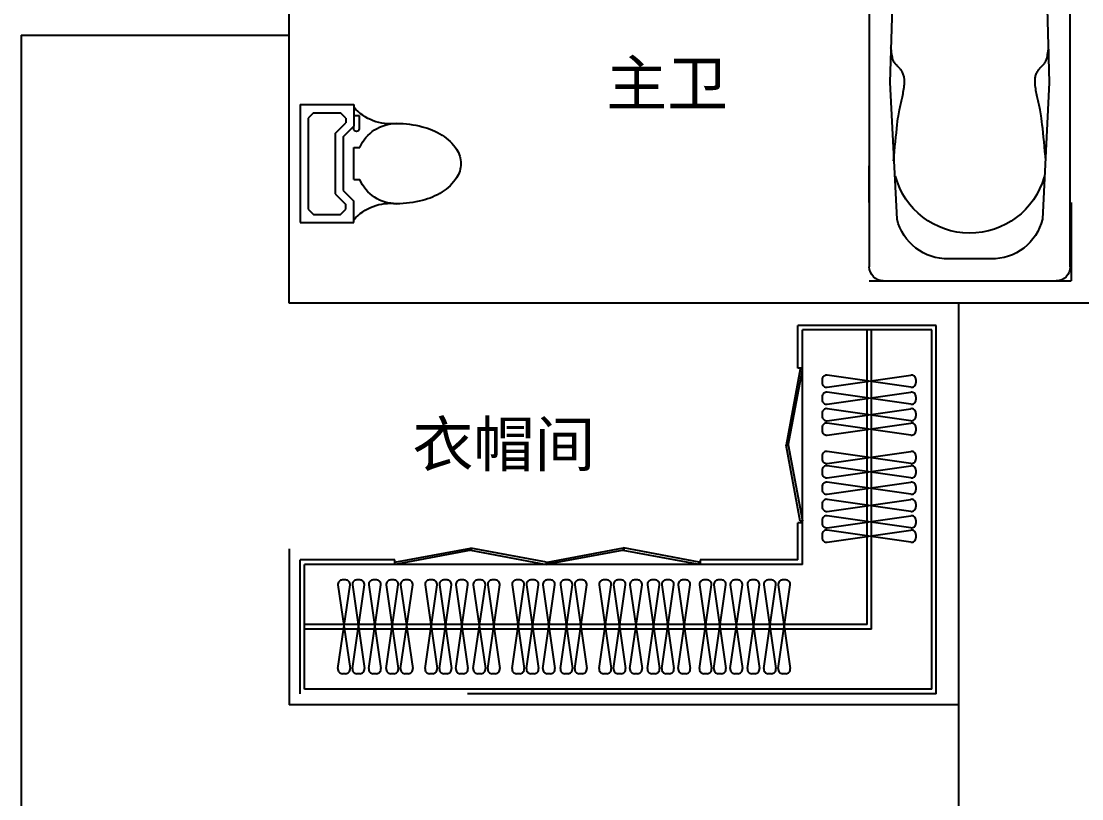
# Model space of a CAD drawing. Extents: x 3694 to 117786, y 20013 to 108631.
# Drawn here: x 84410 to 89162, y 30901 to 34384 of the extents above; entities that cross this region are included whole.
import ezdxf

# ---------------------------------------------------------------- set-up
doc = ezdxf.new("R2010")
doc.units = 0
doc.header["$LTSCALE"] = 1000
doc.header["$MEASUREMENT"] = 0
doc.linetypes.add('ACAD_ISO04W100', pattern=[30, 24, -3, 0, -3])
for name, color, linetype in [('DOTE', 1, 'ACAD_ISO04W100'), ('PUB_TEXT', 7, 'Continuous'), ('家具', 253, 'Continuous'), ('看线', 150, 'Continuous')]:
    doc.layers.add(name, color=color, linetype=linetype)
doc.styles.get("Standard").update_dxf_attribs({"font": 'gbenor.shx', "bigfont": 'gbcbig.shx'})

# ---------------------------------------------------------------- blocks, each defined once
blk = doc.blocks.new('yg2')
at = {"layer": '家具'}
for p, q in [((0, 0), (-1650.000000005457, -1.717853592708707e-07)), ((-3.725290298461914e-09, 0), (0.001118976622819901, -2100.002138435841)), ((-1650.000000005457, -1.717853592708707e-07), (-1650.000000003536, -620.0000001717708)), ((-20.00000000371801, -20.00000000001455), (-1630.000000005391, -20.00000000013097)), ((-1630.000000005391, -20.00000000013097), (-1630.000000003602, -600.0000001696317)), ((-20.00000000371801, -20.00000000001455), (-19.99850078918462, -2830.000000170083)), ((-289.9998533381622, -290), (-1630.000000004558, -290.000000000131)), ((-309.9998424743244, -310), (-1630.000000004493, -310.0000000001455)), ((-579.832163170784, -600.0000000622094), (-1630.000000003602, -600.0000001696317)), ((-1458.52616079861, -600.0000001564331), (-1458.526160796471, -620.0000001564331)), ((-765.2090787194247, -600.0000000821019), (-765.209078717282, -620.0000000820874)), ((-579.832163170784, -600.0000000622094), (-579.8309790086423, -2830.000000170083)), ((-1458.526160796475, -620.0000001564476), (-1650.000000003536, -620.0000001717708)), ((-599.8321523069062, -620.0000000643631), (-765.2090787172783, -620.0000000820874)), ((-599.8321523069062, -620.0000000643631), (-599.8319143349472, -1058.097733057089)), ((-599.8319143349472, -1058.097733057089), (-579.8319143349581, -1058.097722193212)), ((-599.8321611635147, -2425.832954406738), (-599.8309790011917, -2850.000000170083)), ((-579.8320979848504, -2425.832954406738), (-599.8321611635147, -2425.832954406738)), ((-579.7369512658988, -2850.000000170083), (-599.8309790011917, -2850.000000170083)), ((-19.99850078918462, -2830.000000170083), (-579.8309790086423, -2830.000000170083)), ((0.1690209913576837, -2850.000000170083), (-579.8309790086423, -2850.000000170083))]:
    blk.add_line(p, q, dxfattribs=at)
at = {"layer": '家具', "color": 8}
for p, q in [((-1407.480638759102, -91.05821195882163), (-1393.167961289997, -91.05821195882163)), ((-1330.86098576885, -91.05821195882163), (-1316.548308303471, -91.05821195882163)), ((-1257.270294399823, -91.05821195882163), (-1242.957616934444, -91.05821195882163)), ((-1192.878587676103, -91.05821195882163), (-1178.565910210724, -91.05821195882163)), ((-1065.813642942412, -91.05821195882163), (-1051.500965477033, -91.05821195882163)), ((-1001.421936218692, -91.05821195882163), (-987.109258753313, -91.05821195882163)), ((-927.8312448496654, -91.05821195882163), (-913.5185673805609, -91.05821195882163)), ((-851.2115918594136, -91.05821195882163), (-836.8989143940344, -91.05821195882163)), ((-777.6209004903867, -91.05821195882163), (-763.3082230250075, -91.05821195882163)), ((-713.2291937666669, -91.05821195882163), (-698.9165163012876, -91.05821195882163)), ((-1373.34340327781, -488.4149375547131), (-1427.305196771289, -113.7014863592049)), ((-1373.34340327781, -113.7014863592049), (-1427.305196771289, -488.4149375547131)), ((-1296.723750291283, -488.4149375547131), (-1350.685543781037, -113.7014863592049)), ((-1296.723750291283, -113.7014863592049), (-1350.685543784763, -488.4149375547131)), ((-1223.133058922256, -488.4149375584384), (-1277.094852415736, -113.7014863592049)), ((-1223.133058918531, -113.7014863592049), (-1277.094852415736, -488.4149375584384)), ((-1158.741352194811, -488.4149375584384), (-1212.703145688291, -113.7014863592049)), ((-1158.741352194811, -113.7014863592049), (-1212.703145688291, -488.4149375584384)), ((-1031.676407464845, -488.4149375547131), (-1085.638200958325, -113.7014863592049)), ((-1031.676407464845, -113.7014863592049), (-1085.638200958325, -488.4149375547131)), ((-967.2847007374003, -488.4149375547131), (-1021.24649423088, -113.7014863592049)), ((-967.2847007374003, -113.7014863592049), (-1021.24649423088, -488.4149375547131)), ((-893.6940093683734, -488.4149375547131), (-947.6558028618529, -113.7014863592049)), ((-893.6940093683734, -113.7014863592049), (-947.6558028618529, -488.4149375547131)), ((-817.0743563818469, -488.4149375547131), (-871.0361498716011, -113.7014863592049)), ((-817.0743563818469, -113.7014863592049), (-871.0361498753264, -488.4149375547131)), ((-743.48366501282, -488.4149375584384), (-797.4454585062995, -113.7014863592049)), ((-743.4836650090947, -113.7014863592049), (-797.4454585062995, -488.4149375584384)), ((-679.0919582853749, -488.4149375584384), (-733.0537517788543, -113.7014863592049)), ((-679.0919582853749, -113.7014863592049), (-733.0537517788543, -488.4149375584384)), ((-309.9998424743244, -310), (-309.9985007904506, -2830.000000170083)), ((-289.9998533381622, -290), (-289.998500790447, -2830.000000170083)), ((-1407.480638759102, -511.0582120221516), (-1393.167961293722, -511.0582120221516)), ((-1330.86098576885, -511.0582120221516), (-1316.548308303471, -511.0582120221516)), ((-1257.270294399823, -511.0582120221516), (-1242.957616934444, -511.0582120221516)), ((-1192.878587676103, -511.0582120221516), (-1178.565910210724, -511.0582120221516)), ((-1065.813642942412, -511.0582120221516), (-1051.500965477033, -511.0582120221516)), ((-1001.421936218692, -511.0582120221516), (-987.109258753313, -511.0582120221516)), ((-927.8312448496654, -511.0582120221516), (-913.5185673842861, -511.0582120221516)), ((-851.2115918594136, -511.0582120221516), (-836.8989143940344, -511.0582120221516)), ((-777.6209004903867, -511.0582120221516), (-763.3082230250075, -511.0582120221516)), ((-713.2291937666669, -511.0582120221516), (-698.9165163012876, -511.0582120221516)), ((-487.3567255623639, -708.3209697008133), (-112.6432743668556, -654.3591762073338)), ((-112.6432743668556, -708.3209697008133), (-487.3567255623639, -654.3591762073338)), ((-510.0000000298023, -674.1837342232466), (-510.0000000298023, -688.4964116886258)), ((-89.99999996647239, -674.1837342232466), (-89.99999996647239, -688.4964116886258)), ((-510.0000000298023, -738.5754409469664), (-510.0000000298023, -752.8881184123456)), ((-487.3567255623639, -772.7126764282584), (-112.6432743668556, -718.7508829347789)), ((-112.6432743668556, -772.7126764282584), (-487.3567255623639, -718.7508829347789)), ((-89.99999996647239, -738.5754409469664), (-89.99999996647239, -752.8881184123456)), ((-487.3567255623639, -846.3033677972853), (-112.6432743668556, -792.3415743038058)), ((-112.6432743668556, -846.3033677972853), (-487.3567255623639, -792.3415743038058)), ((-510.0000000298023, -812.1661323159933), (-510.0000000298023, -826.4788097813725)), ((-89.99999996647239, -812.1661323159933), (-89.99999996647239, -826.4788097850978)), ((-510.0000000298023, -888.7857853062451), (-510.0000000298023, -903.0984627716243)), ((-487.3567255623639, -922.9230207838118), (-112.6432743668556, -868.9612272940576)), ((-112.6432743668556, -922.9230207838118), (-487.3567255623639, -868.9612272903323)), ((-89.99999996647239, -888.7857853062451), (-89.99999996647239, -903.0984627716243)), ((-487.3567255660892, -996.5137121528387), (-112.6432743668556, -942.5519186593592)), ((-112.6432743668556, -996.513712156564), (-487.3567255660892, -942.5519186593592)), ((-510.0000000298023, -962.376476675272), (-510.0000000298023, -976.6891541406512)), ((-89.99999996647239, -962.376476675272), (-89.99999996647239, -976.6891541406512)), ((-510.0000000298023, -1026.768183398992), (-510.0000000298023, -1041.080860864371)), ((-487.3567255660892, -1060.905418880284), (-112.6432743668556, -1006.943625386804)), ((-112.6432743668556, -1060.905418880284), (-487.3567255660892, -1006.943625386804)), ((-89.99999996647239, -1026.768183398992), (-89.99999996647239, -1041.080860864371)), ((-510.0000000298023, -1122.029907148331), (-510.0000000298023, -1136.342584613711)), ((-487.3567255660892, -1156.167142625898), (-112.6432743668556, -1102.205349136144)), ((-112.6432743668556, -1156.167142625898), (-487.3567255660892, -1102.205349132419)), ((-89.99999996647239, -1122.029907148331), (-89.99999996647239, -1136.342584613711)), ((-487.3567255660892, -1229.757833994925), (-112.6432743668556, -1175.796040505171)), ((-112.6432743668556, -1229.75783399865), (-487.3567255660892, -1175.796040501446)), ((-510.0000000298023, -1195.620598517358), (-510.0000000298023, -1209.933275982738)), ((-89.99999996647239, -1195.620598517358), (-89.99999996647239, -1209.933275982738)), ((-510.0000000298023, -1260.012305241078), (-510.0000000298023, -1274.324982706457)), ((-487.3567255660892, -1294.14954072237), (-112.6432743668556, -1240.187747228891)), ((-112.6432743705809, -1294.14954072237), (-487.3567255660892, -1240.187747228891)), ((-89.99999996647239, -1260.012305244803), (-89.99999996647239, -1274.324982710183)), ((-487.3567255660892, -1372.460790961981), (-112.6432743668556, -1318.498997468501)), ((-112.6432743668556, -1372.460790961981), (-487.3567255660892, -1318.498997468501)), ((-510.0000000298023, -1338.323555480689), (-510.0000000298023, -1352.636232946068)), ((-89.99999996647239, -1338.323555484414), (-89.99999996647239, -1352.636232949793)), ((-510.0000000298023, -1411.914246849716), (-510.0000000298023, -1426.226924315095)), ((-487.3567255660892, -1446.051482331008), (-112.6432743668556, -1392.089688837528)), ((-112.6432743668556, -1446.051482331008), (-487.3567255660892, -1392.089688837528)), ((-89.99999996647239, -1411.914246853441), (-89.99999996647239, -1426.22692431882)), ((-487.3567255660892, -1510.443189054728), (-112.6432743668556, -1456.481395564973)), ((-112.6432743705809, -1510.443189058453), (-487.3567255660892, -1456.481395564973)), ((-510.0000000298023, -1476.305953577161), (-510.0000000298023, -1490.61863104254)), ((-89.99999996647239, -1476.305953577161), (-89.99999996647239, -1490.61863104254)), ((-487.3567255660892, -1619.825646974146), (-112.6432743668556, -1565.863853484392)), ((-112.6432743668556, -1619.825646974146), (-487.3567255660892, -1565.863853480667)), ((-510.0000000298023, -1585.68841149658), (-510.0000000298023, -1600.001088961959)), ((-89.99999996647239, -1585.68841149658), (-89.99999996647239, -1600.001088961959)), ((-510.0000000298023, -1650.080118220299), (-510.0000000298023, -1664.392795685679)), ((-487.3567255660892, -1684.217353701591), (-112.6432743668556, -1630.255560208112)), ((-112.6432743668556, -1684.217353701591), (-487.3567255660892, -1630.255560208112)), ((-89.99999996647239, -1650.080118224025), (-89.99999996647239, -1664.392795689404)), ((-487.3567255660892, -1762.528603937477), (-112.6432743668556, -1708.566810447723)), ((-112.6432743668556, -1762.528603941202), (-487.3567255660892, -1708.566810447723)), ((-510.0000000298023, -1728.39136845991), (-510.0000000298023, -1742.704045925289)), ((-89.99999996647239, -1728.39136845991), (-89.99999996647239, -1742.704045925289)), ((-510.0000000298023, -1801.982059828937), (-510.0000000298023, -1816.294737294316)), ((-487.3567255660892, -1836.119295310229), (-112.6432743668556, -1782.15750181675)), ((-112.6432743668556, -1836.119295310229), (-487.3567255660892, -1782.15750181675)), ((-89.99999996647239, -1801.982059828937), (-89.99999996647239, -1816.294737294316)), ((-487.3567255660892, -1900.511002033949), (-112.6432743668556, -1846.549208544195)), ((-112.6432743668556, -1900.511002033949), (-487.3567255660892, -1846.549208540469)), ((-510.0000000298023, -1866.373766556382), (-510.0000000298023, -1880.686444021761)), ((-89.99999996647239, -1866.373766556382), (-89.99999996647239, -1880.686444021761)), ((-510.000000023334, -1975.75622447487), (-510.000000023334, -1990.068901940249)), ((-487.3567255596208, -2009.893459952436), (-112.6432743603873, -1955.931666462682)), ((-112.6432743603873, -2009.893459952436), (-487.3567255596208, -1955.931666458957)), ((-89.99999996000406, -1975.75622447487), (-89.99999996000406, -1990.068901940249)), ((-510.000000023334, -2040.14793119859), (-510.000000023334, -2054.460608663969)), ((-487.3567255596208, -2074.285166679882), (-112.6432743603873, -2020.323373186402)), ((-112.6432743603873, -2074.285166679882), (-487.3567255596208, -2020.323373186402)), ((-89.99999996000406, -2040.147931202315), (-89.99999996000406, -2054.460608667694)), ((-510.000000023334, -2118.4591814382), (-510.000000023334, -2132.771858903579)), ((-487.3567255596208, -2152.596416915767), (-112.6432743603873, -2098.634623426013)), ((-112.6432743603873, -2152.596416919492), (-487.3567255596208, -2098.634623426013)), ((-89.99999996000406, -2118.4591814382), (-89.99999996000406, -2132.771858903579)), ((-487.3567255596208, -2226.187108288519), (-112.6432743603873, -2172.22531479504)), ((-112.6432743603873, -2226.187108288519), (-487.3567255596208, -2172.22531479504)), ((-510.000000023334, -2192.049872807227), (-510.000000023334, -2206.362550272606)), ((-89.99999996000406, -2192.049872807227), (-89.99999996000406, -2206.362550272606)), ((-510.000000023334, -2256.441579534672), (-510.000000023334, -2270.754257000051)), ((-487.3567255596208, -2290.578815012239), (-112.6432743603873, -2236.617021522485)), ((-112.6432743603873, -2290.578815012239), (-487.3567255596208, -2236.617021518759)), ((-89.99999996000406, -2256.441579534672), (-89.99999996000406, -2270.754257000051)), ((-510.000000023334, -2365.824037454091), (-510.000000023334, -2380.13671491947)), ((-487.3567255596208, -2399.961272931658), (-112.6432743603873, -2345.999479441904)), ((-112.6432743603873, -2399.961272931658), (-487.3567255596208, -2345.999479438178)), ((-89.99999996000406, -2365.824037454091), (-89.99999996000406, -2380.13671491947)), ((-487.3567255596208, -2464.352979659103), (-112.6432743603873, -2410.391186165623)), ((-112.6432743603873, -2464.352979659103), (-487.3567255596208, -2410.391186165623)), ((-510.000000023334, -2430.215744177811), (-510.000000023334, -2444.52842164319)), ((-89.99999996000406, -2430.215744181536), (-89.99999996000406, -2444.528421646915)), ((-510.000000023334, -2508.526994417422), (-510.000000023334, -2522.839671882801)), ((-487.3567255596208, -2542.664229894988), (-112.6432743603873, -2488.702436405234)), ((-112.6432743603873, -2542.664229898714), (-487.3567255596208, -2488.702436405234)), ((-89.99999996000406, -2508.526994417422), (-89.99999996000406, -2522.839671882801)), ((-487.3567255596208, -2616.25492126774), (-112.6432743603873, -2562.293127774261)), ((-112.6432743603873, -2616.25492126774), (-487.3567255596208, -2562.293127774261)), ((-510.000000023334, -2582.117685786448), (-510.000000023334, -2596.430363251828)), ((-89.99999996000406, -2582.117685786448), (-89.99999996000406, -2596.430363251828)), ((-510.000000023334, -2646.509392513894), (-510.000000023334, -2660.822069979273)), ((-487.3567255596208, -2680.64662799146), (-112.6432743603873, -2626.684834501706)), ((-112.6432743603873, -2680.64662799146), (-487.3567255596208, -2626.684834497981)), ((-89.99999996000406, -2646.509392513894), (-89.99999996000406, -2660.822069979273))]:
    blk.add_line(p, q, dxfattribs=at)
at = {"layer": '家具'}
for points in [[(-1453.579104268643, -609.8320980953285), (-1113.57910429472, -672.9343647459755), (-1111.754317028168, -663.1022667275975), (-1451.754317002091, -600.0000000769505)], [(-773.5791043245226, -609.8320980953285), (-1113.57910429472, -672.9343647459755), (-1115.403891564998, -663.1022667275975), (-775.4038915910751, -600.0000000806758)], [(-590.0005668509548, -1062.183274770534), (-653.1028335016017, -1402.183274744457), (-643.2707354832237, -1404.008062011009), (-580.1684688325768, -1064.008062037086)], [(-590.0005668509548, -1742.183274714655), (-653.1028335016017, -1402.183274744457), (-643.2707354832237, -1400.358487474179), (-580.168468836302, -1740.358487448102)], [(-589.664195954796, -1745.832954462618), (-652.7664626054429, -2085.832954436541), (-642.9343645870649, -2087.657741703093), (-579.832097936418, -1747.65774172917)], [(-589.664195954796, -2425.832954406738), (-652.7664626054429, -2085.832954436541), (-642.9343645870649, -2084.008167166263), (-579.8320979401433, -2424.008167140186)]]:
    blk.add_lwpolyline(points, close=True, dxfattribs=at)
at = {"layer": '家具', "color": 8}
for centre, start, end in [((-1407.480638759102, -111.0582119588216), 90, 187.5946432557535), ((-1393.167961289997, -111.0582119588216), 352.4053567442465, 90), ((-1330.86098576885, -111.0582119588216), 90, 187.5946432557535), ((-1316.548308303471, -111.0582119588216), 352.4053567442465, 90), ((-1257.270294399823, -111.0582119588216), 90, 187.5946432557535), ((-1242.957616934444, -111.0582119588216), 352.4053567442465, 90), ((-1192.878587676103, -111.0582119588216), 90, 187.5946432557535), ((-1178.565910210724, -111.0582119588216), 352.4053567442465, 90), ((-1065.813642942412, -111.0582119588216), 90, 187.5946432557535), ((-1051.500965477033, -111.0582119588216), 352.4053567442465, 90), ((-1001.421936218692, -111.0582119588216), 90, 187.5946432557535), ((-987.109258753313, -111.0582119588216), 352.4053567442465, 90), ((-927.8312448496654, -111.0582119588216), 90, 187.5946432557535), ((-913.5185673805609, -111.0582119588216), 352.4053567442465, 90), ((-851.2115918594136, -111.0582119588216), 90, 187.5946432557535), ((-836.8989143940344, -111.0582119588216), 352.4053567442465, 90), ((-777.6209004903867, -111.0582119588216), 90, 187.5946432557535), ((-763.3082230250075, -111.0582119588216), 352.4053567442465, 90), ((-713.2291937666669, -111.0582119588216), 90, 187.5946432557535), ((-698.9165163012876, -111.0582119588216), 352.4053567442465, 90), ((-1407.480638759102, -491.0582120221516), 172.4053567442465, 270), ((-1393.167961293722, -491.0582120221516), 270, 7.594643255753544), ((-1330.86098576885, -491.0582120221516), 172.4053567442465, 270), ((-1316.548308303471, -491.0582120221516), 270, 7.594643255753544), ((-1257.270294399823, -491.0582120221516), 172.4053567442465, 270), ((-1242.957616934444, -491.0582120221516), 270, 7.594643255753544), ((-1192.878587676103, -491.0582120221516), 172.4053567442465, 270), ((-1178.565910210724, -491.0582120221516), 270, 7.594643255753544), ((-1065.813642942412, -491.0582120221516), 172.4053567442465, 270), ((-1051.500965477033, -491.0582120221516), 270, 7.594643255753544), ((-1001.421936218692, -491.0582120221516), 172.4053567442465, 270), ((-987.109258753313, -491.0582120221516), 270, 7.594643255753544), ((-927.8312448496654, -491.0582120221516), 172.4053567442465, 270), ((-913.5185673842861, -491.0582120221516), 270, 7.594643255753544), ((-851.2115918594136, -491.0582120221516), 172.4053567442465, 270), ((-836.8989143940344, -491.0582120221516), 270, 7.594643255753544), ((-777.6209004903867, -491.0582120221516), 172.4053567442465, 270), ((-763.3082230250075, -491.0582120221516), 270, 7.594643255753544), ((-713.2291937666669, -491.0582120221516), 172.4053567442465, 270), ((-698.9165163012876, -491.0582120221516), 270, 7.594643255753544), ((-490.0000000298023, -674.1837342232466), 82.40535674424646, 180), ((-109.9999999664724, -674.1837342232466), 0, 97.59464325575352), ((-490.0000000298023, -688.4964116886258), 180, 277.5946432557535), ((-109.9999999664724, -688.4964116886258), 262.4053567442464, 0), ((-490.0000000298023, -738.5754409469664), 82.40535674424646, 180), ((-490.0000000298023, -752.8881184123456), 180, 277.5946432557535), ((-109.9999999664724, -738.5754409469664), 0, 97.59464325575352), ((-109.9999999664724, -752.8881184123456), 262.4053567442464, 0), ((-490.0000000298023, -812.1661323159933), 82.40535674424646, 180), ((-109.9999999664724, -812.1661323159933), 0, 97.59464325575352), ((-490.0000000298023, -826.4788097813725), 180, 277.5946432557535), ((-109.9999999664724, -826.4788097850978), 262.4053567442464, 0), ((-490.0000000298023, -888.7857853062451), 82.40535674424646, 180), ((-109.9999999664724, -888.7857853062451), 0, 97.59464325575352), ((-490.0000000298023, -903.0984627716243), 180, 277.5946432557535), ((-490.0000000298023, -962.376476675272), 82.40535674424646, 180), ((-109.9999999664724, -903.0984627716243), 262.4053567442464, 0), ((-109.9999999664724, -962.376476675272), 0, 97.59464325575352), ((-490.0000000298023, -976.6891541406512), 180, 277.5946432557535), ((-109.9999999664724, -976.6891541406512), 262.4053567442464, 0), ((-490.0000000298023, -1026.768183398992), 82.40535674424646, 180), ((-490.0000000298023, -1041.080860864371), 180, 277.5946432557535), ((-109.9999999664724, -1026.768183398992), 0, 97.59464325575352), ((-109.9999999664724, -1041.080860864371), 262.4053567442464, 0), ((-490.0000000298023, -1122.029907148331), 82.40535674424646, 180), ((-490.0000000298023, -1136.342584613711), 180, 277.5946432557535), ((-109.9999999664724, -1122.029907148331), 0, 97.59464325575352), ((-109.9999999664724, -1136.342584613711), 262.4053567442464, 0), ((-490.0000000298023, -1195.620598517358), 82.40535674424646, 180), ((-109.9999999664724, -1195.620598517358), 0, 97.59464325575352), ((-490.0000000298023, -1209.933275982738), 180, 277.5946432557535), ((-109.9999999664724, -1209.933275982738), 262.4053567442464, 0), ((-490.0000000298023, -1260.012305241078), 82.40535674424646, 180), ((-490.0000000298023, -1274.324982706457), 180, 277.5946432557535), ((-109.9999999664724, -1260.012305244803), 0, 97.59464325575352), ((-109.9999999664724, -1274.324982710183), 262.4053567442464, 0), ((-490.0000000298023, -1338.323555480689), 82.40535674424646, 180), ((-109.9999999664724, -1338.323555484414), 0, 97.59464325575352), ((-490.0000000298023, -1352.636232946068), 180, 277.5946432557535), ((-109.9999999664724, -1352.636232949793), 262.4053567442464, 0), ((-490.0000000298023, -1411.914246849716), 82.40535674424646, 180), ((-109.9999999664724, -1411.914246853441), 0, 97.59464325575352), ((-490.0000000298023, -1426.226924315095), 180, 277.5946432557535), ((-490.0000000298023, -1476.305953577161), 82.40535674424646, 180), ((-109.9999999664724, -1426.22692431882), 262.4053567442464, 0), ((-109.9999999664724, -1476.305953577161), 0, 97.59464325575352), ((-490.0000000298023, -1490.61863104254), 180, 277.5946432557535), ((-109.9999999664724, -1490.61863104254), 262.4053567442464, 0), ((-490.0000000298023, -1585.68841149658), 82.40535674424646, 180), ((-109.9999999664724, -1585.68841149658), 0, 97.59464325575352), ((-490.0000000298023, -1600.001088961959), 180, 277.5946432557535), ((-109.9999999664724, -1600.001088961959), 262.4053567442464, 0), ((-490.0000000298023, -1650.080118220299), 82.40535674424646, 180), ((-109.9999999664724, -1650.080118224025), 0, 97.59464325575352), ((-490.0000000298023, -1664.392795685679), 180, 277.5946432557535), ((-490.0000000298023, -1728.39136845991), 82.40535674424646, 180), ((-109.9999999664724, -1664.392795689404), 262.4053567442464, 0), ((-109.9999999664724, -1728.39136845991), 0, 97.59464325575352), ((-490.0000000298023, -1742.704045925289), 180, 277.5946432557535), ((-109.9999999664724, -1742.704045925289), 262.4053567442464, 0), ((-490.0000000298023, -1801.982059828937), 82.40535674424646, 180), ((-109.9999999664724, -1801.982059828937), 0, 97.59464325575352), ((-490.0000000298023, -1816.294737294316), 180, 277.5946432557535), ((-490.0000000298023, -1866.373766556382), 82.40535674424646, 180), ((-109.9999999664724, -1816.294737294316), 262.4053567442464, 0), ((-109.9999999664724, -1866.373766556382), 0, 97.59464325575352), ((-490.0000000298023, -1880.686444021761), 180, 277.5946432557535), ((-109.9999999664724, -1880.686444021761), 262.4053567442464, 0), ((-490.000000023334, -1975.75622447487), 82.40535674424646, 180), ((-490.000000023334, -1990.068901940249), 180, 277.5946432557535), ((-109.9999999600041, -1975.75622447487), 0, 97.59464325575352), ((-109.9999999600041, -1990.068901940249), 262.4053567442464, 0), ((-490.000000023334, -2040.14793119859), 82.40535674424646, 180), ((-109.9999999600041, -2040.147931202315), 0, 97.59464325575352), ((-490.000000023334, -2054.460608663969), 180, 277.5946432557535), ((-109.9999999600041, -2054.460608667694), 262.4053567442464, 0), ((-490.000000023334, -2118.4591814382), 82.40535674424646, 180), ((-490.000000023334, -2132.771858903579), 180, 277.5946432557535), ((-109.9999999600041, -2118.4591814382), 0, 97.59464325575352), ((-109.9999999600041, -2132.771858903579), 262.4053567442464, 0), ((-490.000000023334, -2192.049872807227), 82.40535674424646, 180), ((-109.9999999600041, -2192.049872807227), 0, 97.59464325575352), ((-490.000000023334, -2206.362550272606), 180, 277.5946432557535), ((-109.9999999600041, -2206.362550272606), 262.4053567442464, 0), ((-490.000000023334, -2256.441579534672), 82.40535674424646, 180), ((-490.000000023334, -2270.754257000051), 180, 277.5946432557535), ((-109.9999999600041, -2256.441579534672), 0, 97.59464325575352), ((-109.9999999600041, -2270.754257000051), 262.4053567442464, 0), ((-490.000000023334, -2365.824037454091), 82.40535674424646, 180), ((-109.9999999600041, -2365.824037454091), 0, 97.59464325575352), ((-490.000000023334, -2380.13671491947), 180, 277.5946432557535), ((-490.000000023334, -2430.215744177811), 82.40535674424646, 180), ((-109.9999999600041, -2380.13671491947), 262.4053567442464, 0), ((-109.9999999600041, -2430.215744181536), 0, 97.59464325575352), ((-490.000000023334, -2444.52842164319), 180, 277.5946432557535), ((-109.9999999600041, -2444.528421646915), 262.4053567442464, 0), ((-490.000000023334, -2508.526994417422), 82.40535674424646, 180), ((-109.9999999600041, -2508.526994417422), 0, 97.59464325575352), ((-490.000000023334, -2522.839671882801), 180, 277.5946432557535), ((-490.000000023334, -2582.117685786448), 82.40535674424646, 180), ((-109.9999999600041, -2522.839671882801), 262.4053567442464, 0), ((-109.9999999600041, -2582.117685786448), 0, 97.59464325575352), ((-490.000000023334, -2596.430363251828), 180, 277.5946432557535), ((-109.9999999600041, -2596.430363251828), 262.4053567442464, 0), ((-490.000000023334, -2646.509392513894), 82.40535674424646, 180), ((-490.000000023334, -2660.822069979273), 180, 277.5946432557535), ((-109.9999999600041, -2646.509392513894), 0, 97.59464325575352), ((-109.9999999600041, -2660.822069979273), 262.4053567442464, 0)]:
    blk.add_arc(centre, 20, start, end, dxfattribs=at)
blk = doc.blocks.new('A-Toilet-5')
for p, q in [((-263.9999999999156, 0), (-264.0000000001485, 239.9999999998599)), ((-264.0000000001485, 239.9999999998599), (-168.0000000001583, 239.9999999998599)), ((-263.9999999999156, 0), (-264.0000000001485, 239.9999999998599)), ((-264.0000000001485, 239.9999999998599), (-168.0000000001583, 239.9999999998599)), ((-120.0000000000462, 191.9999999999814), (-168.0000000001583, 239.9999999998599)), ((-120.0000000000462, 191.9999999999814), (-168.0000000001583, 239.9999999998599)), ((-72.0000000001678, 239.9999999998599), (-72.00000000008595, 267.027264000028)), ((-72.0000000001678, 239.9999999998599), (-72.00000000008595, 267.027264000028)), ((-72.0000000001678, 239.9999999998599), (71.99999999993452, 240.0000000000932)), ((-72.0000000001678, 239.9999999998599), (71.99999999993452, 240.0000000000932)), ((71.99999999993452, 240.0000000000932), (71.99999999978331, 267.027264000028)), ((71.99999999993452, 240.0000000000932), (71.99999999978331, 267.027264000028)), ((119.9999999998136, 191.9999999999814), (167.999999999925, 240.0000000000928)), ((119.9999999998136, 191.9999999999814), (167.999999999925, 240.0000000000928)), ((215.999999999804, 264.0000000001492), (155.9999999998972, 264.0000000000318)), ((215.999999999804, 264.0000000001492), (155.9999999998972, 264.0000000000318)), ((155.9999999998972, 239.9999999999768), (167.999999999925, 240.0000000000928)), ((155.9999999998972, 239.9999999999768), (167.999999999925, 240.0000000000928)), ((263.9999999999159, 240.0000000000932), (167.999999999925, 240.0000000000928)), ((263.9999999999159, 240.0000000000932), (167.999999999925, 240.0000000000928)), ((215.999999999804, 240.0000000000932), (215.999999999804, 264.0000000001492)), ((215.999999999804, 240.0000000000932), (215.999999999804, 264.0000000001492)), ((263.9999999999159, 0), (263.9999999999159, 240.0000000000932)), ((263.9999999999159, 0), (263.9999999999159, 240.0000000000932)), ((-228.0000000001812, 179.9999999998372), (-204.0000000001251, 203.9999999998927)), ((-228.0000000001812, 179.9999999998372), (-204.0000000001251, 203.9999999998927)), ((-204.0000000001251, 203.9999999998927), (-182.9116800001075, 203.9999999998677)), ((-204.0000000001251, 203.9999999998927), (-182.9116800001075, 203.9999999998677)), ((-134.9116799999958, 155.9999999999891), (-182.9116800001075, 203.9999999998677)), ((-134.9116799999958, 155.9999999999891), (-182.9116800001075, 203.9999999998677)), ((119.9999999998136, 191.9999999999814), (-120.0000000000462, 191.9999999999814)), ((119.9999999998136, 191.9999999999814), (-120.0000000000462, 191.9999999999814)), ((134.9116799999956, 156.0000000000387), (182.9116799998742, 204.0000000001505)), ((134.9116799999956, 156.0000000000387), (182.9116799998742, 204.0000000001505)), ((203.9999999998927, 204.0000000001255), (182.9116799998742, 204.0000000001505)), ((203.9999999998927, 204.0000000001255), (182.9116799998742, 204.0000000001505)), ((203.9999999998927, 204.0000000001255), (227.9999999999486, 180.00000000007)), ((203.9999999998927, 204.0000000001255), (227.9999999999486, 180.00000000007)), ((-227.9999999999484, 60.00000000002319), (-228.0000000001812, 179.9999999998372)), ((-227.9999999999484, 60.00000000002319), (-228.0000000001812, 179.9999999998372)), ((134.9116799999956, 156.0000000000387), (-134.9116799999958, 155.9999999999891)), ((134.9116799999956, 156.0000000000387), (-134.9116799999958, 155.9999999999891)), ((227.9999999999486, 60.00000000002365), (227.9999999999486, 180.00000000007)), ((227.9999999999486, 60.00000000002365), (227.9999999999486, 180.00000000007)), ((-204.0000000001253, 35.99999999996726), (-227.9999999999484, 60.00000000002319)), ((-204.0000000001253, 35.99999999996726), (-227.9999999999484, 60.00000000002319)), ((227.9999999999486, 60.00000000002365), (203.9999999998927, 36.00000000020009)), ((227.9999999999486, 60.00000000002365), (203.9999999998927, 36.00000000020009)), ((263.9999999999159, 0), (-263.9999999999156, 0)), ((263.9999999999159, 0), (-263.9999999999156, 0)), ((203.9999999998927, 36.00000000020009), (-204.0000000001253, 35.99999999996726)), ((203.9999999998927, 36.00000000020009), (-204.0000000001253, 35.99999999996726))]:
    blk.add_line(p, q)
for centre, radius, start, end in [((9.43101845223282e-05, 604.3485315748685), 115.651468425179, 90.0000467229895, 123.5340677565464), ((9.43101845223282e-05, 604.3485315748685), 115.651468425179, 90.0000467229895, 123.5340677565464), ((-9.431080934518832e-05, 604.3485315749335), 115.6514684251788, 56.46593224317172, 89.99995327646337), ((-9.431080934518832e-05, 604.3485315749335), 115.6514684251788, 56.46593224317172, 89.99995327646337), ((54.59077098780472, 521.9778579649474), 214.4698364093337, 123.5341247057492, 147.9945852646142), ((54.59077098780472, 521.9778579649474), 214.4698364093337, 123.5341247057492, 147.9945852646142), ((-54.59077098842295, 521.9778579649865), 214.4698364093327, 32.00541473492314, 56.4658752943556), ((-54.59077098842295, 521.9778579649865), 214.4698364093327, 32.00541473492314, 56.4658752943556), ((141.5168301910912, 467.6491453361082), 316.9771472924226, 147.9946068594875, 165.4857422360566), ((141.5168301910912, 467.6491453361082), 316.9771472924226, 147.9946068594875, 165.4857422360566), ((-141.5168301915592, 467.6491453360841), 316.9771472924292, 14.5142577639434, 32.00539313961632), ((-141.5168301915592, 467.6491453360841), 316.9771472924292, 14.5142577639434, 32.00539313961632), ((279.2218963732912, 431.9996938831414), 459.2218963735938, 165.4857496732994, 179.9999618066308), ((279.2218963732912, 431.9996938831414), 459.2218963735938, 165.4857496732994, 179.9999618066308), ((-279.2218963738278, 431.9996938827753), 459.2218963735888, 3.819331706268263e-05, 14.51425032686178), ((-279.2218963738278, 431.9996938827753), 459.2218963735888, 3.819331706268263e-05, 14.51425032686178), ((-393.8823600002088, 402.7058879999145), 215.8791359999999, 311.0889930007066, 7.798917000136282), ((-393.8823600002088, 402.7058879999145), 215.8791359999999, 311.0889930007066, 7.798917000136282), ((-2.330580173293129e-10, 432.0000000000737), 180, 179.9999999999739, 246.4218219997043), ((-2.330580173293129e-10, 432.0000000000737), 180, 179.9999999999739, 246.4218219997043), ((-2.330580173293129e-10, 432.0000000000737), 180, 293.5781779992111, 359.999999999974), ((-2.330580173293129e-10, 432.0000000000737), 180, 293.5781779992111, 359.999999999974), ((393.8823599997318, 402.7058880003065), 215.8791359999999, 172.201082999943, 228.9110069995605), ((393.8823599997318, 402.7058880003065), 215.8791359999999, 172.201082999943, 228.9110069995605), ((155.9999999997804, 252.000000000005), 12, 90.0000000005602, 270.0000000005602), ((155.9999999997804, 252.000000000005), 12, 90.0000000005602, 270.0000000005602)]:
    blk.add_arc(centre, radius, start, end)
blk = doc.blocks.new('gfgdfg')
at = {"layer": '家具'}
for p, q in [((718.3747246685089, 9.573304851073772e-07), (-56.62527525892074, -9.59382305154577e-07)), ((-119.1252750985295, -62.50000110813562), (-119.1252706670784, -1775.394296702609)), ((780.8747292487096, -1775.394294476748), (780.8747248172585, -62.49999888227467)), ((236.3015036811557, -98.23530787343407), (425.4479462143208, -98.23530740563729)), ((-25.3752730666165, -887.6235726379455), (5.275195566864568, -276.5792041400091)), ((656.4742552107928, -276.5792025294541), (687.1247268667066, -887.6235708758068)), ((-10.16136611698312, -537.0099954084508), (-8.209334283877979, -557.9501754817211)), ((-8.209334283877979, -557.9501754817211), (-6.195948289823718, -579.4325282032623)), ((669.9587864533096, -557.9501738042563), (667.9454005654552, -579.4325265359912)), ((671.910818182776, -537.0099937213345), (669.9587864533096, -557.9501738042563)), ((-6.195948289823718, -579.4325282032623), (-4.145110059238505, -601.0838032944848)), ((-4.145110059238505, -601.0838032944848), (-2.080721516846097, -622.5307504762714)), ((665.8945624420448, -601.0838016373564), (663.8301740057359, -622.5307488293438)), ((667.9454005654552, -579.4325265359912), (665.8945624420448, -601.0838016373564)), ((-2.080721516846097, -622.5307504762714), (-0.02668458677362651, -643.4001194698321)), ((-0.02668458677362651, -643.4001194698321), (1.993098806458875, -663.3186599961082)), ((1.993098806458875, -663.3186599961082), (3.954726738724275, -681.9131217765134)), ((659.7563538841205, -663.3186583693496), (657.7947260438377, -681.9131201594391)), ((661.7761371788365, -643.4001178331018), (659.7563538841205, -663.3186583693496)), ((663.8301740057359, -622.5307488293438), (661.7761371788365, -643.4001178331018)), ((3.954726738724275, -681.9131217765134), (5.834297284876811, -698.8102545321526)), ((5.834297284876811, -698.8102545321526), (7.614622998575214, -713.7374401750822)), ((655.9151555812277, -698.8102529243843), (654.1348299413949, -713.737438576125)), ((657.7947260438377, -681.9131201594391), (655.9151555812277, -698.8102529243843)), ((7.614622998575214, -713.7374401750822), (9.305374344432494, -726.8245893832318)), ((9.305374344432494, -726.8245893832318), (10.92293626334867, -738.3022450251774)), ((10.92293626334867, -738.3022450251774), (12.48369369871216, -748.4009499694585)), ((12.48369369871216, -748.4009499694585), (14.00403159140842, -757.3512470851165)), ((14.00403159140842, -757.3512470851165), (15.50033488430199, -765.3836792406873)), ((647.7454215643083, -757.3512455177661), (646.249118311127, -765.3836776807257)), ((649.2657594127231, -748.4009483945956), (647.7454215643083, -757.3512455177661)), ((650.8265167981008, -738.3022434425984), (649.2657594127231, -748.4009483945956)), ((652.4440786603373, -726.8245877926565), (650.8265167981008, -738.3022434425984)), ((654.1348299413949, -713.737438576125), (652.4440786603373, -726.8245877926565)), ((15.50033488430199, -765.3836792406873), (16.98898851872946, -772.728789304947)), ((16.98898851872946, -772.728789304947), (18.48637743710424, -779.6171201467005)), ((18.48637743710424, -779.6171201467005), (20.00458574319782, -786.2507410313556)), ((20.00458574319782, -786.2507410313556), (21.53849419063772, -792.7178268110874)), ((21.53849419063772, -792.7178268110874), (23.07868269422033, -799.078078734783)), ((23.07868269422033, -799.078078734783), (24.6157311694551, -805.3911980516386)), ((24.6157311694551, -805.3911980516386), (26.14021953158954, -811.7168860105012)), ((637.1337222238653, -805.3911965367552), (635.6092338930175, -811.7168845031629)), ((638.6707706679153, -799.0780772123071), (637.1337222238653, -805.3911965367552)), ((640.210959139964, -792.7178252810008), (638.6707706679153, -799.0780772123071)), ((641.7448675554624, -786.250739493662), (640.210959139964, -792.7178252810008)), ((643.2630758286832, -779.6171186015054), (641.7448675554624, -786.250739493662)), ((644.7604647130211, -772.7287877523559), (643.2630758286832, -779.6171186015054)), ((646.249118311127, -765.3836776807257), (644.7604647130211, -772.7287877523559)), ((26.14021953158954, -811.7168860105012), (27.64272769571107, -818.1148438599557)), ((27.64272769571107, -818.1148438599557), (29.11383557734371, -824.6447728495368)), ((29.11383557734371, -824.6447728495368), (30.54412309173495, -831.3663742275639)), ((30.54412309173495, -831.3663742275639), (31.92207678953127, -838.3152592964216)), ((31.92207678953127, -838.3152592964216), (33.22780976537615, -845.4306795701523)), ((33.22780976537615, -845.4306795701523), (34.43934174856986, -852.6277966162997)), ((34.43934174856986, -852.6277966162997), (35.53469246839813, -859.8217720017929)), ((627.3101118784252, -852.6277951500415), (626.2147611941909, -859.8217705409552)), ((628.5216438260104, -845.4306780978986), (627.3101118784252, -852.6277951500415)), ((629.8273767666396, -838.3152578177142), (628.5216438260104, -845.4306780978986)), ((631.2053304300789, -831.3663727420244), (629.8273767666396, -838.3152578177142)), ((632.635617911219, -824.6447713569141), (631.2053304300789, -831.3663727420244)), ((634.1067257606046, -818.1148423600789), (632.635617911219, -824.6447713569141)), ((635.6092338930175, -811.7168845031629), (634.1067257606046, -818.1148423600789)), ((-2.339034899690887, -1670.918225438138), (-25.3752730666165, -887.6235726379455)), ((35.53469246839813, -859.8217720017929), (36.49188165552914, -866.9277672944409)), ((36.49188165552914, -866.9277672944409), (37.28892903875385, -873.8609440610999)), ((37.28892903875385, -873.8609440610999), (37.90385434833297, -880.5364638693536)), ((37.90385434833297, -880.5364638693536), (38.31467731350858, -886.8694882865857)), ((38.46121535741258, -898.3362791082654), (38.18751020755735, -903.5307937490434)), ((38.31467731350858, -886.8694882865857), (38.50255769278738, -892.7961266162893)), ((38.50255769278738, -892.7961266162893), (38.46121535741258, -898.3362791082654)), ((623.4347764828417, -886.8694868395105), (623.2468961329141, -892.7961251701308)), ((623.2468961329141, -892.7961251701308), (623.288238495632, -898.3362776618669)), ((623.288238495632, -898.3362776618669), (623.5619436712295, -903.5307923013206)), ((623.8455994166725, -880.5364624202448), (623.4347764828417, -886.8694868395105)), ((624.4605246932479, -873.8609426089315), (623.8455994166725, -880.5364624202448)), ((625.2575720422028, -866.9277658383035), (624.4605246932479, -873.8609426089315)), ((626.2147611941909, -859.8217705409552), (625.2575720422028, -866.9277658383035)), ((687.1247268667066, -887.6235708758068), (664.088492964569, -1670.918223789959)), ((20.07315447405563, -947.8441247936098), (17.43081009629532, -951.0794985363427)), ((22.63385739564546, -944.4704963899421), (20.07315447405563, -947.8441247936098)), ((25.0846585341933, -940.9648974465817), (22.63385739564546, -944.4704963899421)), ((27.39729756290035, -937.3336120844651), (25.0846585341933, -940.9648974465817)), ((29.5435141553171, -933.5829244250272), (27.39729756290035, -937.3336120844651)), ((31.49504798502312, -929.7191185890188), (29.5435141553171, -933.5829244250272)), ((33.22363872484129, -925.7484786978675), (31.49504798502312, -929.7191185890188)), ((34.70625945305801, -921.6694335212778), (33.22363872484129, -925.7484786978675)), ((35.94081686527352, -917.4489904243819), (34.70625945305801, -921.6694335212778)), ((36.93045106143109, -913.0463014207162), (35.94081686527352, -917.4489904243819)), ((37.67830214192509, -908.4205185244064), (36.93045106143109, -913.0463014207162)), ((38.18751020755735, -903.5307937490434), (37.67830214192509, -908.4205185244064)), ((623.5619436712295, -903.5307923013206), (624.0711517610616, -908.4205170741625)), ((624.0711517610616, -908.4205170741625), (624.8190028644021, -913.0462999667652)), ((624.8190028644021, -913.0462999667652), (625.8086370823876, -917.4489889655124)), ((625.8086370823876, -917.4489889655124), (627.0431945154851, -921.6694320563292)), ((627.0431945154851, -921.6694320563292), (628.5258152638271, -925.7484772255557)), ((628.5258152638271, -925.7484772255557), (630.2544060232613, -929.7191171081722)), ((630.2544060232613, -929.7191171081722), (632.2059398716228, -933.582922934529)), ((632.2059398716228, -933.582922934529), (634.3521564830589, -937.333610583355)), ((634.3521564830589, -937.333610583355), (636.6647955297085, -940.9648959340193)), ((636.6647955297085, -940.9648959340193), (639.1155966855877, -944.4704948652761)), ((639.1155966855877, -944.4704948652761), (641.6762996238831, -947.8441232562727)), ((641.6762996238831, -947.8441232562727), (644.318644017636, -951.0794969859598)), ((-21.44680566577881, -1037.636742380932), (-22.45670615020208, -971.351244452544)), ((-14.64971524785506, -996.0034339446684), (-15.85173235469847, -1001.174063134131)), ((-13.38808451368823, -991.5150825620403), (-14.64971524785506, -996.0034339446684)), ((-12.04328193006222, -987.6036751129468), (-13.38808451368823, -991.5150825620403)), ((-10.59174927351705, -984.1638777237531), (-12.04328193006222, -987.6036751129468)), ((-9.009928321756888, -981.0903565216104), (-10.59174927351705, -984.1638777237531)), ((-7.274260851801955, -978.2777776331204), (-9.009928321756888, -981.0903565216104)), ((-5.361188641472836, -975.620807184936), (-7.274260851801955, -978.2777776331204)), ((-3.255789916496724, -973.0274774186219), (-5.361188641472836, -975.620807184936)), ((-0.9776886986073805, -970.4592850358895), (-3.255789916496724, -973.0274774186219)), ((1.444854541012319, -967.8910928524383), (-0.9776886986073805, -970.4592850358895)), ((3.983579331819783, -965.2977636848773), (1.444854541012319, -967.8910928524383)), ((6.61022520266124, -962.6541603493642), (3.983579331819783, -965.2977636848773)), ((9.29653168292134, -959.9351456623044), (6.61022520266124, -962.6541603493642)), ((12.01423830202839, -957.1155824393718), (9.29653168292134, -959.9351456623044)), ((14.73508458833385, -954.1703334974627), (12.01423830202839, -957.1155824393718)), ((17.43081009629532, -951.0794985363427), (14.73508458833385, -954.1703334974627)), ((644.318644017636, -951.0794969859598), (647.0143695408915, -954.1703319337103)), ((647.0143695408915, -954.1703319337103), (649.7352158417925, -957.1155808621843)), ((649.7352158417925, -957.1155808621843), (652.4529224748549, -959.935144071671)), ((652.4529224748549, -959.935144071671), (655.1392289685464, -962.6541587454558)), ((655.1392289685464, -962.6541587454558), (657.7658748524991, -965.297762067963)), ((657.7658748524991, -965.297762067963), (660.3045996560977, -967.8910912229658)), ((660.3045996560977, -967.8910912229658), (662.7271429083921, -970.4592833944334)), ((662.7271429083921, -970.4592833944334), (665.0052441389707, -973.0274757659099)), ((665.0052441389707, -973.0274757659099), (667.1106428768253, -975.620805521783)), ((667.1106428768253, -975.620805521783), (669.0237151002802, -978.2777759605051)), ((669.0237151002802, -978.2777759605051), (670.7593825841614, -981.0903548404167)), ((670.7593825841614, -981.0903548404167), (672.3412035510992, -984.1638760347341)), ((672.3412035510992, -984.1638760347341), (673.7927362247283, -987.6036734167392)), ((673.7927362247283, -987.6036734167392), (675.1375388276356, -991.5150808591861)), ((675.1375388276356, -991.5150808591861), (676.3991695839941, -996.0034322355532)), ((676.3991695839941, -996.0034322355532), (677.6011867164489, -1001.174061419086)), ((-20.38913628552109, -1029.38907256693), (-21.44680566577881, -1037.636742380932)), ((-19.29251593857771, -1021.41904135442), (-20.38913628552109, -1029.38907256693)), ((-18.16576255304972, -1013.931751060849), (-19.29251593857771, -1021.41904135442)), ((-17.01769405743107, -1007.132304003342), (-18.16576255304972, -1013.931751060849)), ((-15.85173235469847, -1001.174063134131), (-17.01769405743107, -1007.132304003342)), ((677.6011867164489, -1001.174061419086), (678.7671484486928, -1007.132302282538)), ((678.7671484486928, -1007.132302282538), (679.9152169778681, -1013.931749334373)), ((679.9152169778681, -1013.931749334373), (681.0419704004744, -1021.419039622349)), ((681.0419704004744, -1021.419039622349), (682.1385907867807, -1029.389070829464)), ((682.1385907867807, -1029.389070829464), (683.1962602079147, -1037.636740638227)), ((683.1962602079147, -1037.636740638227), (683.8675773365976, -1043.167480272976)), ((307.8081742179493, -1736.897890695636), (315.2497290700849, -1685.556467404196)), ((353.9412841732264, -1736.897890581538), (346.4997290671745, -1685.556467326911)), ((229.2669660890388, -1741.901642020362), (72.55333512272045, -1741.901642407942)), ((305.9280847777991, -1741.901641830784), (229.2669660890388, -1741.901642020362)), ((241.7669661266846, -1757.476668737268), (297.6540412126342, -1747.406743765368)), ((589.1961232932081, -1741.901641130189), (355.8213736381294, -1741.90164170738)), ((419.98249236634, -1757.476668296531), (364.0954172305937, -1747.406743601052)), ((241.7669662352419, -1801.373474539261), (293.7787523747102, -1806.543976441113)), ((419.9824924748973, -1801.373474098491), (367.9707063610258, -1806.543976257646)), ((-56.62527051832876, -1837.894296542214), (718.3747294091008, -1837.894294625501))]:
    blk.add_line(p, q, dxfattribs=at)
at = {"layer": '家具', "extrusion": (0, 0, -1)}
for centre, major_axis, ratio, start_param, end_param in [((718.3747248230793, -62.49999903684875), (44.19417382005486, 44.19417382005486), 0.9999999999994778, -0.7853981658708364, 0.7853981609245242), ((-56.62527510435029, -62.50000095356154), (44.19417382004816, 44.19417382004816), 0.9999999999997813, 3.926990814514107, 5.497787141308901), ((330.8747288958839, -1615.708804374335), (-15.51986452757046, 15.51986452757046), 0.9999999999995313, 4.712388977073209, 10.9955742842528), ((330.8747288958839, -1615.708804374335), (10.21656366918069, 10.21656366918069), 0.999999999995905, 1.57079632348365, 7.853981630663236), ((330.8747290686297, -1685.556467365554), (26.8833430492231, 26.88334318219811), 0.303715083434741, 4.417527347099127, 7.55912000068892), ((72.55333493716898, -1666.901642414829), (53.03300858413919, 53.03300858413919), 0.9999999999986653, 2.356194487718434, 3.873410743856403), ((241.7669661809632, -1779.425071638281), (25.36974771043987, 25.36974783602031), 0.4797807223324224, 2.018138070138976, 5.159730723728769), ((419.9824924205459, -1779.425071197511), (25.36974771054144, 25.36974783590401), 0.4797807223329082, -1.123454583453772, 2.018138070136021), ((-56.62527067289921, -1775.394296548035), (44.19417382007124, 44.19417382007124), 0.9999999999987368, 2.356194487718585, 3.926990814514688), ((241.7669661809632, -1779.425071638281), (-11.100447145609, 11.100447145609), 0.9999999999959033, 4.712388977073607, 10.99557428425319), ((330.8747292961052, -1777.547697494407), (-8.729923796801815, 8.729923796801813), 0.9999999999906237, 4.712388977072975, 10.99557428425256), ((419.9824924206187, -1779.425071197511), (-11.1004471455999, 11.1004471455999), 0.9999999999952478, 4.712388977073771, 10.99557428425336), ((718.3747292545304, -1775.394294631322), (44.19417382004815, 44.19417382004816), 0.9999999999997813, 0.7853981609243723, 2.356194487719108), ((330.8747284449782, -1433.383302557602), (-265.1650429205254, 265.1650429205254), 0.9999999999997954, 3.827906157041282, 4.02607547198726)]:
    blk.add_ellipse(centre, major_axis=major_axis, ratio=ratio, start_param=start_param, end_param=end_param, dxfattribs=at)
at = {"layer": '家具', "extrusion": (0, 0, -0.9999999999999998)}
for centre, major_axis, ratio, start_param, end_param in [((230.7883232287859, -329.9009904522063), (-163.8587557065545, 163.8587557065545), 0.9999999999996928, 5.729969445186954, 7.0923769818012), ((430.9611278126249, -329.9009899571283), (163.8587557065269, 163.8587557065269), 0.9999999999999769, -0.8091916795679706, 0.5532158570460943), ((330.4711854032503, -558.467428288197), (-244.1853462480975, 244.1853462480975), 0.9999999999999496, 5.770729646419517, 8.376933655084377), ((589.1961231077876, -1666.901641137076), (53.0330085841487, 53.0330085841487), 0.9999999999999394, 0.8389782315828263, 2.356194487720042), ((295.4374430297175, -1735.104845844049), (8.838834764037177, 8.838834764037177), 0.9999999999968316, 0.9293382802689862, 2.177923882701684), ((366.3120153526688, -1735.104845668749), (8.838834764035779, 8.838834764035779), 0.9999999999958589, 2.534465092739728, 3.783050695172006)]:
    blk.add_ellipse(centre, major_axis=major_axis, ratio=ratio, start_param=start_param, end_param=end_param, dxfattribs=at)

msp = doc.modelspace()

# ---------------------------------------------------------------- linework, layer by layer
at = {"layer": 'DOTE'}
for p, q in [((85610.1632117247, 33120.84775016804), (85610.1632117247, 37620.84775016431)), ((84410.1632117247, 34320.84775014941), (84410.16321172964, 24034.04040952754)), ((84410.16321172843, 34320.84775014569), (85610.1632117247, 34320.84775014941)), ((90253.51871831786, 33120.84775018245), (85610.1632117247, 33120.84775016804)), ((88610.16321172098, 33120.84775017176), (88610.16321173125, 24034.04040952754)), ((85610.16321173216, 32020.84775016804), (85610.16321172843, 31320.84775016804)), ((88610.16321172098, 31320.84775017549), (85610.16321172843, 31320.84775016804))]:
    msp.add_line(p, q, dxfattribs=at)
at = {"layer": '家具'}
for p, q in [((88209.81506909936, 33570.84768839958), (88210.16294542786, 33736.32264107191)), ((89114.02652392106, 33570.84768839772), (89114.02652392034, 33220.84775015186)), ((88209.81503307508, 33220.84775015372), (89114.02652392034, 33220.84775015186))]:
    msp.add_line(p, q, dxfattribs=at)

# ---------------------------------------------------------------- block references
at = {"layer": '家具', "rotation": 179.9999999995831}
msp.add_blockref('gfgdfg', (88991.0376744236, 33220.84775013715), dxfattribs=at)
at = {"layer": '家具', "xscale": -1, "rotation": 270}
msp.add_blockref('A-Toilet-5', (85660.16321173222, 33745.8526007349), dxfattribs=at)
at = {"layer": '看线', "rotation": 270}
msp.add_blockref('yg2', (88510.16321189539, 31370.84775014569), dxfattribs=at)

# ---------------------------------------------------------------- texts
at = {"layer": 'PUB_TEXT', "char_height": 200, "attachment_point": 1}
for s, insert, width in [('{\\fSimSun|b0|i0|c134|p2;主卫}', (87031.30443615672, 34205.80398901868, 1.41431932393393e-09), 697.3894522526825), ('{\\fSimSun|b0|i0|c134|p2;衣帽间}', (86163.47674233091, 32589.2329331209, 1.41431932393393e-09), 1004.263613934017)]:
    msp.add_mtext(s, dxfattribs=dict(at, insert=insert, width=width))

doc.saveas('drawing.dxf')
